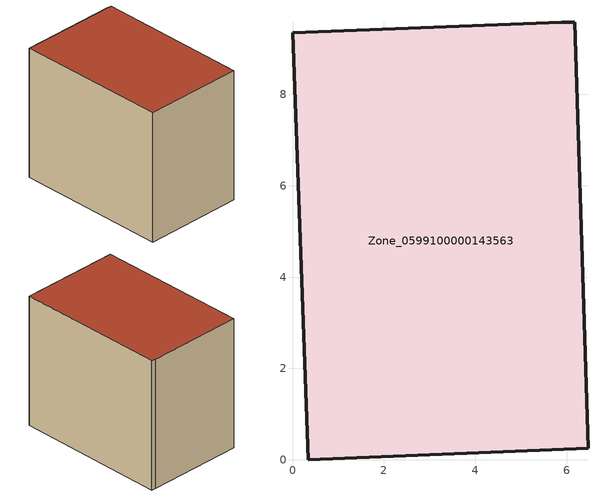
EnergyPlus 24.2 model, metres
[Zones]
Zone_0599100000143563
 floor ground (C_G): 5.89,9.58 6.18,9.57 6.47,0.25 0.35,0 0,9.35 z0
 wall outside (C_F): 0.35,0 6.47,0.25 6.18,9.57 5.89,9.58 0,9.35 0.35,0 z0:8.06
 roof outside (C_R): 5.89,9.58 0,9.35 0.35,0 6.47,0.25 6.18,9.57 z8.06
[BUILDING]
Pand.0599100000143563: North Axis=0; Terrain=City; Loads Convergence Tolerance Value=0.04; Temperature Convergence Tolerance Value=0.4; Solar Distribution=FullExterior; Maximum Number of Warmup Days=25; Minimum Number of Warmup Days=1
[Site:Location]
Rotterdam.The.Hague.AP_ZH_NLD Design_Conditions: Latitude=51.96; Longitude=4.45; Time Zone=1; Elevation=-4.5
[SITE:GROUNDTEMPERATURE:BUILDINGSURFACE]
18, 18, 18, 18, 18, 18, 18, 18, 18, 18, 18, 18
[MATERIAL] Thermal Absorptance=0.9; Solar Absorptance=0.7; Visible Absorptance=0.7
Name | Roughness | Thickness | Conductivity | Density | Specific Heat
G.TI.1975-1991 | MediumSmooth | 0.15 | 0.288461 | 540 | 1210
F.TI.1975-1991 | Rough | 0.3 | 0.230769 | 1920 | 840
R.TI.1975-1991 | MediumRough | 0.2 | 0.153846 | 1500 | 1000
[CONSTRUCTION]
C_G: G.TI.1975-1991
C_F: F.TI.1975-1991
C_R: R.TI.1975-1991
[ZONE]
Zone_0599100000143563: Type=1; Multiplier=1; Ceiling Height=Autocalculate; Volume=Autocalculate; Floor Area=autocalculate; Part of Total Floor Area=Yes
[ZONEINFILTRATION:DESIGNFLOWRATE]
Infil_Zone_0599100000143563: Zone or ZoneList or Space or SpaceList=Zone_0599100000143563; Schedule=AlwaysOn; Design Flow Rate Calculation Method=Flow/Area; Flow Rate per Floor Area=0.003; Constant Term Coefficient=1; Temperature Term Coefficient=0; Velocity Term Coefficient=0; Velocity Squared Term Coefficient=0
[HVACTEMPLATE:ZONE:IDEALLOADSAIRSYSTEM]
Zone_0599100000143563: Maximum Heating Supply Air Temperature=50; Minimum Cooling Supply Air Temperature=13; Maximum Heating Supply Air Humidity Ratio=0.0156; Minimum Cooling Supply Air Humidity Ratio=0.0077; Heating Limit=NoLimit; Cooling Limit=NoLimit; Dehumidification Control Type=ConstantSensibleHeatRatio; Cooling Sensible Heat Ratio=0.7; Dehumidification Setpoint=60; Humidification Control Type=None; Humidification Setpoint=30; Outdoor Air Method=None; Outdoor Air Flow Rate per Person=0.00944; Outdoor Air Flow Rate per Zone Floor Area=0; Outdoor Air Flow Rate per Zone=0; Demand Controlled Ventilation Type=None; Outdoor Air Economizer Type=NoEconomizer; Heat Recovery Type=None; Sensible Heat Recovery Effectiveness=0.7; Latent Heat Recovery Effectiveness=0.65
[ZONECONTROL:THERMOSTAT]
ThermostatControl_Zone_0599100000143563: Zone or ZoneList=Zone_0599100000143563; Control Type Schedule=DualSetpointControlType; Control 1=Thermostat_Zone_0599100000143563; Temperature Difference Between Cutout And Setpoint=0
[THERMOSTATSETPOINT:DUALSETPOINT]
Thermostat_Zone_0599100000143563: Heating Setpoint Temperature Schedule=HeatingSetpoint_Zone_0599100000143563; Cooling Setpoint Temperature Schedule=CoolingSetpoint_Zone_0599100000143563
[SCHEDULE:COMPACT]
HeatingSetpoint_Zone_0599100000143563: Through: 12/31, For: AllDays, Until: 24:00, 21
CoolingSetpoint_Zone_0599100000143563: Through: 12/31, For: AllDays, Until: 24:00, 24
DualSetpointControlType: Through: 12/31, For: AllDays, Until: 24:00, 4
AlwaysOn: Through: 12/31, For: AllDays, Until: 24:00, 1
